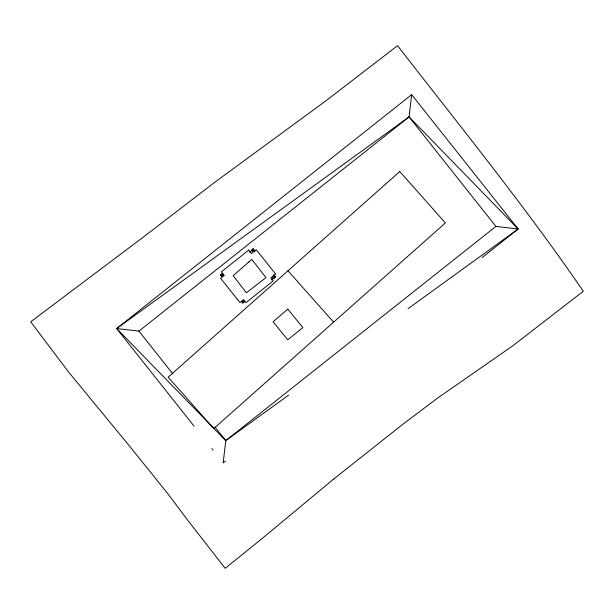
<?xml version="1.0" encoding="UTF-8"?>
<svg xmlns="http://www.w3.org/2000/svg" width="614" height="614" viewBox="0 0 614 614"><rect width="100%" height="100%" fill="white"/><g stroke="black" fill="none" stroke-linecap="round" stroke-linejoin="round"><path stroke-width="0.92" d="M482.128 257.558L518.155 228.999L495.912 226.428L225.752 440.629L223.181 462.872L225.438 461.091M194.032 426.101L116.675 328.544L138.917 331.107L409.077 116.906L411.649 94.663L518.155 228.999L408.018 308.712M288.58 395.163L225.752 440.629L116.675 328.544L411.649 94.663M222.391 273.721L220.718 275.041L221.769 276.377M249.553 252.185L253.221 249.276L255.002 251.525M242.722 302.794L244.249 301.581M271.534 279.946L275.218 277.021L273.437 274.773M116.675 328.544L409.077 116.906L518.155 228.999M287.981 270.782L333.609 322.173M409.077 116.906L495.912 226.428M138.917 331.107L172.818 373.865M215.046 427.129L225.752 440.629M211.876 448.611L213.066 450.116M399.745 171.552L168.152 377.173L213.779 428.564L445.373 222.943L399.745 171.552M248.816 261.94L233.166 275.724L246.406 292.786L265.954 277.612L251.924 259.53L248.816 261.94M287.789 309.111L273.1 321.797L287.789 339.841L302.84 327.584L287.789 309.111M333.371 479.304L261.879 538.716L225.169 568.311L186.963 519.244L168.198 494.155L129.147 445.626L68.638 372.092L30.7 321.797L142.433 237.772L215.56 181.675L325.32 101.272L397.565 45.689C460.469 126.76 525.223 206.588 583.3 291.243L512.713 345.859L437.682 398.01L402.677 424.389L333.371 479.304M248.754 250.052L221.416 271.841L224.24 275.394L220.61 278.288L239.959 302.556L243.589 299.663L245.968 302.648L273.314 280.851L270.904 277.835L275.648 274.051L256.23 249.691L251.502 253.498L248.754 250.052M253.114 248.739L251.379 250.113L252.484 251.517L254.227 250.136L253.114 248.739M222.283 273.583L220.503 275.003L221.662 276.461L223.442 275.049L222.283 273.583M274.519 275.602L272.355 277.321L273.46 278.718L275.632 276.998L274.519 275.602M243.359 300.461L241.617 301.835L242.73 303.239L244.464 301.858L243.359 300.461"/></g></svg>
